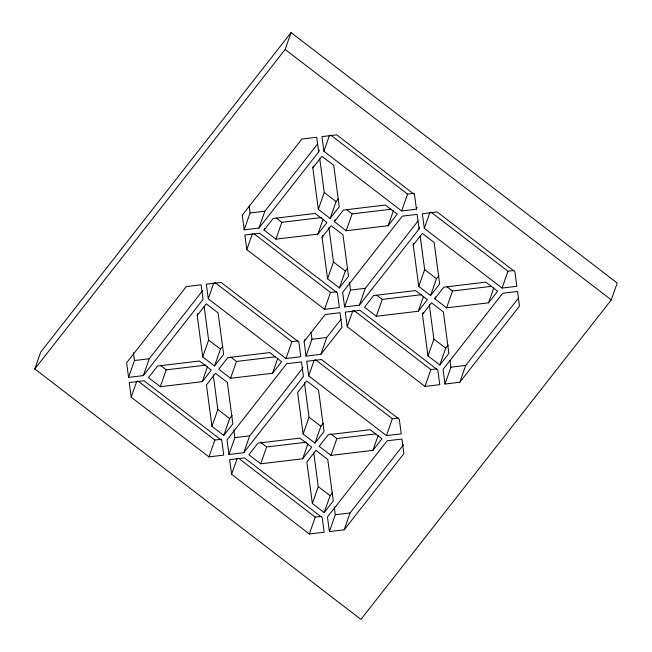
<?xml version="1.0" encoding="UTF-8"?>
<svg xmlns="http://www.w3.org/2000/svg" width="652" height="652" viewBox="0 0 652 652"><rect width="100%" height="100%" fill="white"/><g stroke="black" fill="none" stroke-linecap="round" stroke-linejoin="round"><path stroke-width="0.98" d="M34.8 368.95L40.701 352.096L291.061 32.6L617.199 283.049L611.299 299.904L360.939 619.4L34.8 368.95L285.16 49.446L291.061 32.6M128.566 377.378L126.618 362.748L186.301 286.578L201.093 284.81L203.041 299.431L143.35 375.601L128.566 377.378L134.467 360.523L133.424 352.724M131.199 397.174L129.251 382.553L144.043 380.776L221.794 440.483L223.742 455.112L208.95 456.881L131.199 397.174L136.765 381.257M143.35 375.601L149.251 358.755L202.658 290.605M160.31 386.709L202.25 381.681L211.338 370.091L199.504 361.004L157.556 366.025L148.477 377.622L160.31 386.709L166.211 369.855L206.154 365.071M197.206 315.438L206.285 303.84L218.118 312.927L223.636 354.395L214.549 365.992L202.715 356.905L197.206 315.438L197.858 313.563M208.273 298.803L206.334 284.182L221.126 282.414L298.877 342.121L300.817 356.742L286.024 358.51L208.273 298.803L213.848 282.895M319.317 150.009L318.657 151.883L258.974 228.053L244.182 229.822L250.083 212.976L249.178 206.146M202.715 356.905L208.616 340.051L204.149 306.481M246.815 249.626L244.875 234.997L259.659 233.229L337.41 292.935L339.358 307.557L324.566 309.333L246.815 249.626L252.389 233.709M202.25 381.681L207.499 366.701M258.974 228.053L264.875 211.199L317.646 143.856M214.549 365.992L220.449 349.138L222.87 346.049M264.093 230.066L273.18 218.477L315.12 213.448L326.954 222.536L317.874 234.133L275.926 239.154L264.093 230.066L264.753 228.192M275.926 239.154L281.827 222.308L321.778 217.523M211.949 426.359L206.44 384.892L215.519 373.303L227.352 382.39L232.87 423.857L223.783 435.446L211.949 426.359L217.85 409.513L213.253 374.957M230.563 378.29L272.512 373.27L281.591 361.673L269.757 352.585L227.817 357.614L218.73 369.203L230.563 378.29L236.464 361.444L275.413 356.774M208.95 456.881L214.85 440.035L221.753 439.203M312.821 167.882L321.909 156.293L333.742 165.38L339.252 206.847L330.165 218.436L318.331 209.349L312.821 167.882L313.473 166.015M223.783 435.446L229.683 418.6L232.104 415.511M417.093 207.32L416.441 209.194L401.648 210.963L323.897 151.256L329.472 135.339M228.974 454.485L227.026 439.856L286.717 363.694L301.509 361.917L303.449 376.538L243.767 452.708L228.974 454.485L234.875 437.631L233.84 429.831M318.331 209.349L324.231 192.503L319.773 158.933M231.607 474.281L229.659 459.66L244.451 457.883L322.202 517.598L324.15 532.219L309.358 533.988L231.607 474.281L237.181 458.364M317.874 234.133L323.115 219.153M243.767 452.708L249.667 435.862L303.066 367.712M272.512 373.27L277.752 358.29M322.055 237.344L331.143 225.747L342.976 234.842L348.486 276.309L339.407 287.899L327.573 278.812L322.055 237.344L322.716 235.47M330.165 218.436L336.065 201.59L338.494 198.501M286.024 358.51L291.925 341.664L297.842 340.955M334.354 221.656L343.433 210.058L385.381 205.038L397.215 214.125L388.127 225.714L346.188 230.743L334.354 221.656L335.006 219.781M260.718 463.816L302.667 458.788L311.746 447.199L299.912 438.111L257.972 443.132L248.885 454.729L260.718 463.816L266.619 446.962L306.57 442.178M304.109 341.493L325.258 314.508L340.042 312.732L341.99 327.361L320.841 354.346L306.057 356.114L304.109 341.493L304.761 339.619M327.573 278.812L333.474 261.965L328.877 227.401M346.188 230.743L352.088 213.889L391.037 209.227M306.057 356.114L311.958 339.268L311.045 332.438M324.566 309.333L330.466 292.479L336.383 291.77M308.689 375.911L306.742 361.289L321.534 359.521L399.285 419.228L401.224 433.849L386.44 435.626L308.689 375.911L314.256 360.002M339.407 287.899L345.307 271.053L347.728 267.956M320.841 354.346L326.742 337.491L341.053 319.235M419.725 227.116L419.073 228.991L359.382 305.16L344.59 306.929L350.491 290.083L349.456 282.283M303.123 434.012L297.614 392.545L306.693 380.947L318.526 390.035L324.044 431.51L314.957 443.099L303.123 434.012L309.024 417.158L304.435 382.602M347.223 326.733L345.283 312.104L360.075 310.336L437.826 370.043L439.766 384.664L424.974 386.44L347.223 326.733L352.797 310.817M302.667 458.788L307.907 443.816M359.382 305.16L365.283 288.306L418.062 220.963M388.127 225.714L393.376 210.735M314.957 443.099L320.857 426.253L323.286 423.156M401.648 210.963L407.549 194.117L414.452 193.285M376.343 316.261L418.282 311.24L427.37 299.643L415.536 290.556L373.588 295.584L364.509 307.173L376.343 316.261L382.243 299.415L421.184 294.745M312.357 503.474L306.847 461.999L315.935 450.41L327.769 459.497L333.278 500.964L324.191 512.562L312.357 503.474L318.257 486.62L313.799 453.05M330.98 455.398L372.92 450.377L382.007 438.78L370.173 429.692L328.225 434.721L319.146 446.31L330.98 455.398L336.88 438.551L375.821 433.882M309.358 533.988L315.258 517.142L321.175 516.433M413.229 244.989L422.317 233.4L434.151 242.487L439.66 283.954L430.581 295.552L418.747 286.464L413.229 244.989L413.89 243.123M324.191 512.562L330.091 495.707L332.52 492.619M424.305 228.363L422.357 213.742L437.15 211.965L514.901 271.68L516.849 286.301L502.056 288.07L424.305 228.363L429.88 212.446M329.382 531.592L327.443 516.971L387.125 440.801L401.917 439.024L403.857 453.653L344.174 529.815L329.382 531.592L335.283 514.738L334.248 506.938M418.747 286.464L424.648 269.61L420.181 236.04M418.282 311.24L423.531 296.261M344.174 529.815L350.075 512.969L403.482 444.819M372.92 450.377L378.168 435.397M422.463 314.451L431.551 302.862L443.384 311.949L448.894 353.417L439.815 365.006L427.981 355.919L422.463 314.451L423.124 312.577M430.581 295.552L436.481 278.697L438.902 275.609M386.44 435.626L392.341 418.771L398.258 418.062M434.762 298.763L443.849 287.165L485.789 282.145L497.623 291.232L488.544 302.821L446.596 307.85L434.762 298.763L435.422 296.888M427.981 355.919L433.882 339.073L429.285 304.517M446.596 307.85L452.496 290.996L491.445 286.334M424.974 386.44L430.874 369.586L436.791 368.877M439.815 365.006L445.715 348.16L448.136 345.063M445.006 384.036L443.058 369.415L502.749 293.245L517.533 291.477L519.481 306.098L459.799 382.268L445.006 384.036L450.907 367.19L449.994 360.369M459.799 382.268L465.699 365.422L518.47 298.07M488.544 302.821L493.784 287.85M502.056 288.07L507.957 271.224L513.874 270.515M250.083 212.976L264.875 211.199M350.491 290.083L365.283 288.306M134.467 360.523L149.251 358.755M311.958 339.268L326.742 337.491M450.907 367.19L465.699 365.422M234.875 437.631L249.667 435.862M335.283 514.738L350.075 512.969M285.16 49.446L611.299 299.904M330.597 135.021L407.549 194.117M431.005 212.128L507.957 271.224M324.231 192.503L336.065 201.59M346.562 209.651L352.088 213.889M424.648 269.61L436.481 278.697M446.97 286.758L452.496 290.996M276.309 218.061L281.827 222.308M333.474 261.965L345.307 271.053M376.717 295.169L382.243 299.415M433.882 339.073L445.715 348.16M254.321 234.003L330.466 292.479M353.93 310.499L430.874 369.586M214.981 282.569L291.925 341.664M315.389 359.684L392.341 418.771M208.616 340.051L220.449 349.138M230.947 357.198L236.464 361.444M309.024 417.158L320.857 426.253M330.564 433.702L336.88 438.551M160.685 365.617L166.211 369.855M217.85 409.513L229.683 418.6M260.311 442.121L266.619 446.962M318.257 486.62L330.091 495.707M137.898 380.939L214.85 440.035M238.306 458.046L315.258 517.142M416.441 209.194L414.493 194.565L336.742 134.858L321.949 136.635L323.897 151.256M419.073 228.991L417.125 214.369L402.333 216.138L342.65 292.308L344.59 306.929M318.657 151.883L316.717 137.262L301.925 139.031L242.242 215.201L244.182 229.822"/></g></svg>
